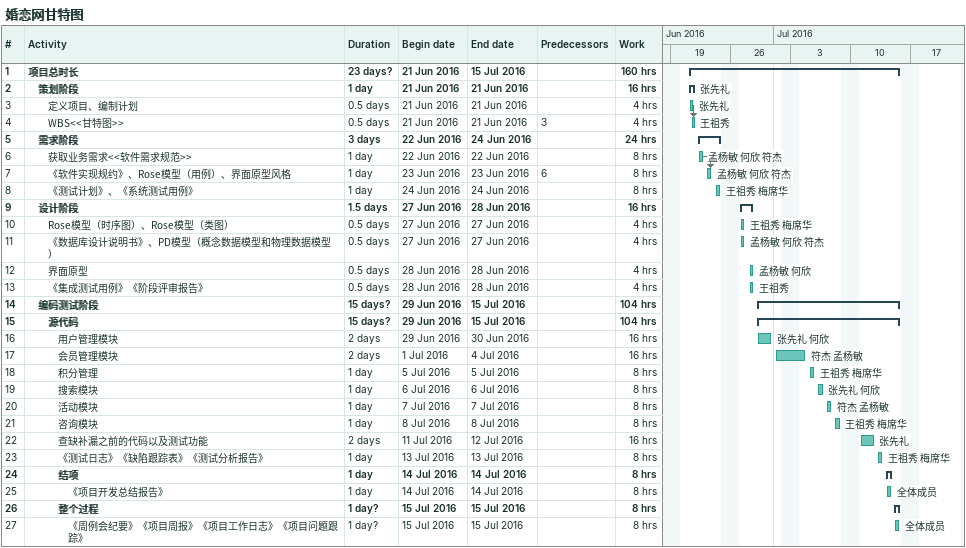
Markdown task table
婚恋网甘特图

| ID | Level | Task | Duration | Start | Finish | Predecessors | Resources | Work (h) |
|---|---|---|---|---|---|---|---|---|
| 1 | 1 | **项目总时长** | 23d? | 2016-06-21 | 2016-07-15 |  |  | 160 |
| 2 | 2 | **策划阶段** | 1d | 2016-06-21 | 2016-06-21 |  | 张先礼 | 16 |
| 3 | 3 | 定义项目、编制计划 | 0.5d | 2016-06-21 | 2016-06-21 |  | 张先礼 | 4 |
| 4 | 3 | WBS<<甘特图>> | 0.5d | 2016-06-21 | 2016-06-21 | 3 | 王祖秀 | 4 |
| 5 | 2 | **需求阶段** | 3d | 2016-06-22 | 2016-06-24 |  |  | 24 |
| 6 | 3 | 获取业务需求<<软件需求规范>> | 1d | 2016-06-22 | 2016-06-22 |  | 孟杨敏 何欣 符杰 | 8 |
| 7 | 3 | 《软件实现规约》、Rose模型（用例）、界面原型风格 | 1d | 2016-06-23 | 2016-06-23 | 6 | 孟杨敏 何欣 符杰 | 8 |
| 8 | 3 | 《测试计划》、《系统测试用例》 | 1d | 2016-06-24 | 2016-06-24 |  | 王祖秀 梅席华 | 8 |
| 9 | 2 | **设计阶段** | 1.5d | 2016-06-27 | 2016-06-28 |  |  | 16 |
| 10 | 3 | Rose模型（时序图）、Rose模型（类图） | 0.5d | 2016-06-27 | 2016-06-27 |  | 王祖秀 梅席华 | 4 |
| 11 | 3 | 《数据库设计说明书》、PD模型（概念数据模型和物理数据模型） | 0.5d | 2016-06-27 | 2016-06-27 |  | 孟杨敏 何欣 符杰 | 4 |
| 12 | 3 | 界面原型 | 0.5d | 2016-06-28 | 2016-06-28 |  | 孟杨敏 何欣 | 4 |
| 13 | 3 | 《集成测试用例》《阶段评审报告》 | 0.5d | 2016-06-28 | 2016-06-28 |  | 王祖秀 | 4 |
| 14 | 2 | **编码测试阶段** | 15d? | 2016-06-29 | 2016-07-15 |  |  | 104 |
| 15 | 3 | **源代码** | 15d? | 2016-06-29 | 2016-07-15 |  |  | 104 |
| 16 | 4 | 用户管理模块 | 2d | 2016-06-29 | 2016-06-30 |  | 张先礼 何欣 | 16 |
| 17 | 4 | 会员管理模块 | 2d | 2016-07-01 | 2016-07-04 |  | 符杰 孟杨敏 | 16 |
| 18 | 4 | 积分管理 | 1d | 2016-07-05 | 2016-07-05 |  | 王祖秀 梅席华 | 8 |
| 19 | 4 | 搜索模块 | 1d | 2016-07-06 | 2016-07-06 |  | 张先礼 何欣 | 8 |
| 20 | 4 | 活动模块 | 1d | 2016-07-07 | 2016-07-07 |  | 符杰 孟杨敏 | 8 |
| 21 | 4 | 咨询模块 | 1d | 2016-07-08 | 2016-07-08 |  | 王祖秀 梅席华 | 8 |
| 22 | 4 | 查缺补漏之前的代码以及测试功能 | 2d | 2016-07-11 | 2016-07-12 |  | 张先礼 | 16 |
| 23 | 4 | 《测试日志》《缺陷跟踪表》《测试分析报告》 | 1d | 2016-07-13 | 2016-07-13 |  | 王祖秀 梅席华 | 8 |
| 24 | 4 | **结项** | 1d | 2016-07-14 | 2016-07-14 |  |  | 8 |
| 25 | 5 | 《项目开发总结报告》 | 1d | 2016-07-14 | 2016-07-14 |  | 全体成员 | 8 |
| 26 | 4 | **整个过程** | 1d? | 2016-07-15 | 2016-07-15 |  |  | 8 |
| 27 | 5 | 《周例会纪要》《项目周报》《项目工作日志》《项目问题跟踪》 | 1d? | 2016-07-15 | 2016-07-15 |  | 全体成员 | 8 |
